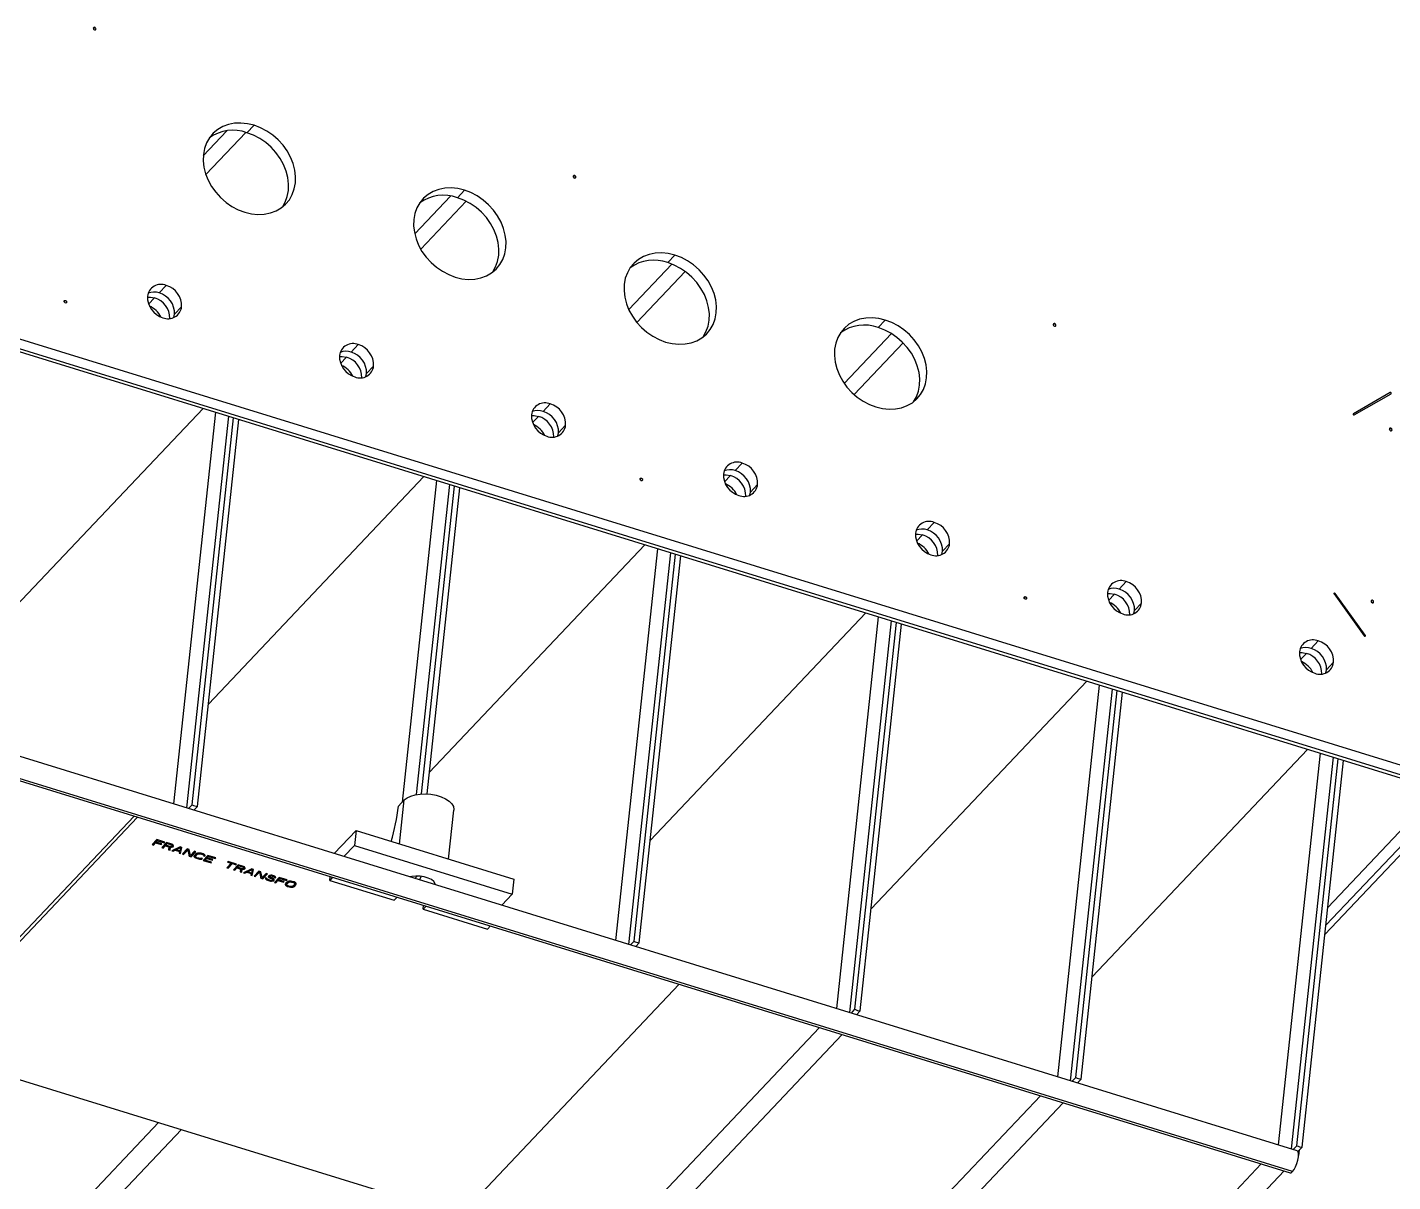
# Model space of a CAD drawing. Header units: millimetres. Extents: x -507 to 594, y -6 to 528.
# Drawn here: x -406.22 to -359.07, y 444.27 to 484.14 of the extents above; entities that cross this region are included whole.
import ezdxf

# ---------------------------------------------------------------- set-up
doc = ezdxf.new("R2010")
doc.units = ezdxf.units.MM

msp = doc.modelspace()

# ---------------------------------------------------------------- linework, layer by layer
at = {"color": 8, "linetype": 'Continuous', "lineweight": 25}
for p, q in [((-403.9389, 484.0924), (-403.8917, 484.1422)), ((-387.3629, 478.9758), (-387.3158, 479.0256)), ((-404.9007, 474.7081), (-404.9479, 474.6583)), ((-401.8286, 474.7974), (-402.0334, 474.5811)), ((-370.787, 473.8592), (-370.7398, 473.909)), ((-395.1983, 472.7508), (-395.4031, 472.5345)), ((-388.5679, 470.7042), (-388.7727, 470.4879)), ((-359.1778, 470.2446), (-359.1307, 470.2944)), ((-385.0096, 468.5682), (-385.0568, 468.5184)), ((-381.9375, 468.6575), (-382.1423, 468.4412)), ((-375.3071, 466.6109), (-375.5119, 466.3946)), ((-371.7489, 464.4749), (-371.796, 464.4251)), ((-368.6768, 464.5643), (-368.8816, 464.348)), ((-359.7544, 464.2637), (-359.7255, 464.2943)), ((-362.0464, 462.5176), (-362.2512, 462.3013)), ((-393.3641, 455.9312), (-393.2011, 457.4551)), ((-361.3768, 453.1241), (-357.0649, 457.6777)), ((-392.1532, 454.533), (-392.1471, 454.5892)), ((-378.8638, 449.5936), (-406.0406, 420.8934)), ((-371.2344, 447.2386), (-398.4111, 418.5384)), ((-401.687, 446.3154), (-421.2995, 425.6035)), ((-363.6049, 444.8836), (-390.7816, 416.1834))]:
    msp.add_line(p, q, dxfattribs=at)
at = {"color": 7, "linetype": 'Continuous', "lineweight": 25}
for p, q in [((-399.3275, 480.5677), (-400.1433, 479.7061)), ((-398.6744, 480.5137), (-400.0538, 479.0569)), ((-398.6342, 480.5018), (-398.3893, 480.7604)), ((-428.0226, 480.029), (-349.0031, 455.6376)), ((-428.2675, 479.7703), (-349.248, 455.3789)), ((-423.6344, 478.2261), (-354.6058, 456.9187)), ((-391.6016, 478.3144), (-392.8417, 477.0048)), ((-391.0657, 478.1367), (-392.6351, 476.4793)), ((-391.3681, 478.2589), (-391.1231, 478.5175)), ((-384.1019, 476.016), (-383.857, 476.2746)), ((-383.9643, 475.9677), (-385.4516, 474.3969)), ((-383.5025, 475.7116), (-385.1708, 473.9498)), ((-401.4204, 475.2285), (-401.6653, 474.9699)), ((-401.1346, 474.2302), (-400.8897, 474.4888)), ((-376.8357, 473.7731), (-376.5908, 474.0318)), ((-376.3798, 473.5652), (-378.0088, 471.8449)), ((-394.79, 473.1819), (-395.035, 472.9232)), ((-375.9779, 473.2458), (-377.668, 471.461)), ((-394.5042, 472.1835), (-394.2593, 472.4422)), ((-359.1528, 471.5304), (-360.4256, 470.7956)), ((-388.1597, 471.1352), (-388.4046, 470.8766)), ((-360.3957, 470.754), (-359.123, 471.4887)), ((-400.152, 470.9777), (-407.5962, 463.1161)), ((-399.7195, 470.8442), (-401.1665, 457.3152)), ((-399.2718, 470.706), (-400.7188, 457.177)), ((-400.5259, 457.2873), (-399.0965, 470.6519)), ((-400.3443, 457.2312), (-398.9149, 470.5958)), ((-387.8738, 470.1369), (-387.6289, 470.3955)), ((-381.5293, 469.0886), (-381.7742, 468.83)), ((-392.5225, 468.6226), (-399.9668, 460.761)), ((-392.0901, 468.4891), (-393.279, 457.3728)), ((-391.6423, 468.3509), (-392.7876, 457.6431)), ((-392.6043, 457.6636), (-391.4671, 468.2968)), ((-392.4168, 457.6624), (-391.2854, 468.2408)), ((-381.2435, 468.0903), (-380.9985, 468.3489)), ((-374.8989, 467.042), (-375.1438, 466.7833)), ((-384.893, 466.2676), (-392.3373, 458.406)), ((-384.4606, 466.1341), (-385.9076, 452.6051)), ((-384.0129, 465.9959), (-385.4598, 452.4669)), ((-385.267, 452.5772), (-383.8376, 465.9418)), ((-385.0853, 452.5212), (-383.6559, 465.8857)), ((-374.6131, 466.0436), (-374.3682, 466.3023)), ((-368.2686, 464.9953), (-368.5135, 464.7367)), ((-361.0915, 464.5702), (-360.0522, 463.1217)), ((-360.0156, 463.1428), (-361.0549, 464.5913)), ((-362.3709, 445.3399), (-423.4067, 464.1802)), ((-367.9827, 463.997), (-367.7378, 464.2556)), ((-377.2635, 463.9126), (-384.7078, 456.051)), ((-376.8311, 463.7791), (-378.2781, 450.2501)), ((-376.3834, 463.6409), (-377.8304, 450.1119)), ((-377.6375, 450.2222), (-376.2081, 463.5868)), ((-377.4559, 450.1661), (-376.0265, 463.5307)), ((-423.6426, 463.4158), (-362.6069, 444.5755)), ((-362.5256, 444.6147), (-423.5614, 463.4549)), ((-361.6382, 462.9487), (-361.8831, 462.6901)), ((-361.3523, 461.9504), (-361.1074, 462.209)), ((-369.6341, 461.5575), (-377.0783, 453.6959)), ((-369.2017, 461.424), (-370.6486, 447.8951)), ((-368.7539, 461.2858), (-370.2009, 447.7569)), ((-370.0081, 447.8672), (-368.5786, 461.2317)), ((-369.8264, 447.8111), (-368.397, 461.1757)), ((-362.0046, 459.2025), (-369.4489, 451.3409)), ((-361.5722, 459.069), (-363.0192, 445.54)), ((-361.1244, 458.9308), (-362.5714, 445.4018)), ((-362.3786, 445.5121), (-360.9492, 458.8767)), ((-362.1969, 445.4561), (-360.7675, 458.8206)), ((-393.4052, 457.2396), (-393.2011, 457.4551)), ((-361.4103, 452.8113), (-356.8616, 457.615)), ((-361.3112, 453.737), (-357.4633, 457.8007)), ((-400.6504, 457.1559), (-400.5259, 457.2873)), ((-400.4687, 457.0998), (-400.3443, 457.2312)), ((-400.4399, 457.0909), (-400.4352, 457.1353)), ((-391.6704, 455.4084), (-391.4888, 457.1071)), ((-402.4169, 456.8639), (-409.9811, 448.8756)), ((-402.5284, 456.8983), (-409.9628, 449.0472)), ((-401.7476, 456.0832), (-401.9109, 455.9108)), ((-401.8655, 455.8968), (-401.7891, 455.9775)), ((-401.8609, 455.9397), (-401.7845, 456.0204)), ((-401.7891, 455.9775), (-401.7845, 456.0204)), ((-401.7891, 455.9775), (-401.5923, 455.9167)), ((-401.7845, 456.0204), (-401.7666, 456.0149)), ((-401.7682, 455.9995), (-401.723, 456.0472)), ((-401.7682, 455.9995), (-401.7636, 456.0424)), ((-401.5714, 455.9388), (-401.7682, 455.9995)), ((-401.7636, 456.0424), (-401.7301, 456.0778)), ((-401.4751, 455.9991), (-401.7476, 456.0832)), ((-401.723, 456.0472), (-401.7201, 456.0747)), ((-401.723, 456.0472), (-401.496, 455.9771)), ((-401.4146, 455.9804), (-401.5779, 455.808)), ((-401.496, 455.9771), (-401.493, 456.0046)), ((-401.496, 455.9771), (-401.4751, 455.9991)), ((-401.4341, 455.9359), (-401.397, 455.975)), ((-401.2329, 455.9244), (-401.4146, 455.9804)), ((-401.3865, 455.9481), (-401.3841, 455.971)), ((-395.619, 455.6028), (-394.8683, 456.3955)), ((-394.8683, 456.3955), (-394.9234, 455.8809)), ((-394.8683, 456.3955), (-389.4187, 454.7134)), ((-401.9109, 455.9108), (-401.8655, 455.8968)), ((-401.8784, 455.9451), (-401.8609, 455.9397)), ((-401.8655, 455.8968), (-401.8609, 455.9397)), ((-401.5923, 455.9167), (-401.5893, 455.9443)), ((-401.5923, 455.9167), (-401.5714, 455.9388)), ((-401.5779, 455.808), (-401.5324, 455.794)), ((-401.5454, 455.8423), (-401.5279, 455.8369)), ((-401.5324, 455.794), (-401.4595, 455.871)), ((-401.5324, 455.794), (-401.5279, 455.8369)), ((-401.5279, 455.8369), (-401.4549, 455.9139)), ((-401.4595, 455.871), (-401.4549, 455.9139)), ((-401.4595, 455.871), (-401.3308, 455.8313)), ((-401.4549, 455.9139), (-401.437, 455.9084)), ((-401.4386, 455.893), (-401.3865, 455.9481)), ((-401.4386, 455.893), (-401.4341, 455.9359)), ((-401.2948, 455.8486), (-401.4386, 455.893)), ((-401.3865, 455.9481), (-401.2427, 455.9037)), ((-401.3308, 455.8313), (-401.3432, 455.7356)), ((-401.3432, 455.7356), (-401.2902, 455.7192)), ((-401.3377, 455.7782), (-401.2857, 455.7621)), ((-401.3308, 455.8313), (-401.3279, 455.8588)), ((-401.2687, 455.8453), (-401.2948, 455.8486)), ((-401.2902, 455.7192), (-401.2785, 455.8246)), ((-401.2902, 455.7192), (-401.2857, 455.7621)), ((-401.2857, 455.7621), (-401.2762, 455.8463)), ((-401.2785, 455.8246), (-401.2761, 455.8463)), ((-401.2785, 455.8246), (-401.2412, 455.8226)), ((-401.2466, 455.848), (-401.2687, 455.8453)), ((-401.2286, 455.8566), (-401.2466, 455.848)), ((-401.2427, 455.9037), (-401.2403, 455.9266)), ((-401.2427, 455.9037), (-401.2235, 455.893)), ((-401.2412, 455.8226), (-401.2381, 455.8521)), ((-401.2412, 455.8226), (-401.2046, 455.8303)), ((-401.1986, 455.909), (-401.2329, 455.9244)), ((-400.9453, 455.8356), (-401.2297, 455.7005)), ((-401.2297, 455.7005), (-401.1843, 455.6865)), ((-401.2182, 455.8677), (-401.2286, 455.8566)), ((-401.2235, 455.893), (-401.2207, 455.9189)), ((-401.2235, 455.893), (-401.2153, 455.881)), ((-401.2153, 455.881), (-401.2182, 455.8677)), ((-401.2178, 455.8695), (-401.2, 455.8732)), ((-401.2153, 455.881), (-401.2117, 455.9149)), ((-401.2046, 455.8303), (-401.2, 455.8732)), ((-401.2046, 455.8303), (-401.1866, 455.839)), ((-401.2, 455.8732), (-401.1821, 455.8818)), ((-401.1787, 455.8887), (-401.1986, 455.909)), ((-401.1866, 455.839), (-401.1821, 455.8818)), ((-401.1866, 455.839), (-401.1727, 455.8536)), ((-401.1843, 455.6865), (-401.1803, 455.724)), ((-401.1843, 455.6865), (-401.1123, 455.7212)), ((-401.1821, 455.8818), (-401.1778, 455.8864)), ((-401.1699, 455.867), (-401.1787, 455.8887)), ((-401.1727, 455.8536), (-401.171, 455.8698)), ((-401.1727, 455.8536), (-401.1699, 455.867)), ((-401.1123, 455.7212), (-401.1084, 455.7581)), ((-401.1123, 455.7212), (-400.9609, 455.6745)), ((-401.1005, 455.7619), (-401.0882, 455.7581)), ((-401.0908, 455.7335), (-400.9289, 455.8116)), ((-401.0908, 455.7335), (-401.0871, 455.7682)), ((-400.9546, 455.6915), (-401.0908, 455.7335)), ((-400.9609, 455.6745), (-400.9723, 455.6211)), ((-400.9723, 455.6211), (-400.9269, 455.6071)), ((-400.9635, 455.6626), (-400.9223, 455.65)), ((-400.9609, 455.6745), (-400.959, 455.6928)), ((-400.9289, 455.8116), (-400.9546, 455.6915)), ((-400.8848, 455.8169), (-400.9453, 455.8356)), ((-400.9289, 455.8116), (-400.927, 455.8299)), ((-400.9269, 455.6071), (-400.8848, 455.8169)), ((-400.9269, 455.6071), (-400.9223, 455.65)), ((-400.9223, 455.65), (-400.8886, 455.8181)), ((-400.7031, 455.7608), (-400.8664, 455.5884)), ((-400.8664, 455.5884), (-400.821, 455.5744)), ((-400.8339, 455.6227), (-400.8164, 455.6172)), ((-400.821, 455.5744), (-400.6785, 455.7248)), ((-400.821, 455.5744), (-400.8164, 455.6172)), ((-400.8164, 455.6172), (-400.6856, 455.7554)), ((-400.635, 455.7398), (-400.7031, 455.7608)), ((-400.6785, 455.7248), (-400.6756, 455.7523)), ((-400.6785, 455.7248), (-400.6317, 455.516)), ((-400.6701, 455.7506), (-400.6272, 455.5588)), ((-400.5847, 455.5346), (-400.635, 455.7398)), ((-400.6317, 455.516), (-400.6272, 455.5588)), ((-400.6317, 455.516), (-400.5636, 455.4949)), ((-400.6272, 455.5588), (-400.5877, 455.5466)), ((-400.4458, 455.6814), (-400.5847, 455.5346)), ((-400.5766, 455.5432), (-400.559, 455.5378)), ((-400.5636, 455.4949), (-400.4003, 455.6674)), ((-400.5636, 455.4949), (-400.559, 455.5378)), ((-400.559, 455.5378), (-400.4282, 455.676)), ((-400.4475, 455.5349), (-400.4573, 455.5143)), ((-400.4573, 455.5143), (-400.4561, 455.4949)), ((-400.4561, 455.4949), (-400.453, 455.5233)), ((-400.4483, 455.5332), (-400.4351, 455.5138)), ((-400.3954, 455.59), (-400.4475, 455.5349)), ((-400.4003, 455.6674), (-400.4458, 455.6814)), ((-400.4397, 455.4709), (-400.4351, 455.5138)), ((-400.4351, 455.5138), (-400.4118, 455.4971)), ((-400.4084, 455.5039), (-400.4038, 455.5468)), ((-400.4084, 455.5039), (-400.4021, 455.5209)), ((-400.4037, 455.4882), (-400.4084, 455.5039)), ((-400.4038, 455.5468), (-400.3975, 455.5638)), ((-400.4021, 455.5209), (-400.35, 455.576)), ((-400.4021, 455.5209), (-400.3975, 455.5638)), ((-400.3975, 455.5638), (-400.3513, 455.6126)), ((-400.3704, 455.606), (-400.3954, 455.59)), ((-400.3414, 455.616), (-400.3704, 455.606)), ((-400.35, 455.576), (-400.3458, 455.6145)), ((-400.35, 455.576), (-400.3285, 455.5883)), ((-400.2972, 455.6213), (-400.3414, 455.616)), ((-400.3285, 455.5883), (-400.3253, 455.6179)), ((-400.3285, 455.5883), (-400.3029, 455.5946)), ((-400.3029, 455.5946), (-400.3001, 455.621)), ((-400.3029, 455.5946), (-400.2733, 455.595)), ((-400.26, 455.6193), (-400.2972, 455.6213)), ((-400.2733, 455.595), (-400.2706, 455.6199)), ((-400.2733, 455.595), (-400.2395, 455.5893)), ((-400.2187, 455.6113), (-400.26, 455.6193)), ((-400.2395, 455.5893), (-400.2368, 455.6148)), ((-400.2395, 455.5893), (-400.1714, 455.5683)), ((-400.1506, 455.5903), (-400.2187, 455.6113)), ((-400.1714, 455.5683), (-400.1685, 455.5958)), ((-400.1714, 455.5683), (-400.1446, 455.5552)), ((-400.1162, 455.5749), (-400.1506, 455.5903)), ((-399.9841, 455.5389), (-400.1473, 455.3664)), ((-400.1446, 455.5552), (-400.1413, 455.5861)), ((-400.1446, 455.5552), (-400.1289, 455.5409)), ((-400.1289, 455.5409), (-400.1317, 455.5275)), ((-400.1317, 455.5275), (-400.0863, 455.5135)), ((-400.1289, 455.5409), (-400.1248, 455.5788)), ((-400.1257, 455.57), (-400.0969, 455.5611)), ((-400.0929, 455.5582), (-400.1162, 455.5749)), ((-400.0765, 455.5342), (-400.0929, 455.5582)), ((-400.0863, 455.5135), (-400.0831, 455.5438)), ((-400.0863, 455.5135), (-400.0765, 455.5342)), ((-400.0046, 455.4551), (-399.9595, 455.5028)), ((-400.0001, 455.498), (-399.9665, 455.5335)), ((-399.7116, 455.4548), (-399.9841, 455.5389)), ((-399.9595, 455.5028), (-399.9565, 455.5304)), ((-399.9595, 455.5028), (-399.7324, 455.4327)), ((-394.9234, 455.8809), (-395.2845, 455.4996)), ((-394.9234, 455.8809), (-389.4738, 454.1988)), ((-400.4561, 455.4949), (-400.4397, 455.4709)), ((-400.4397, 455.4709), (-400.4163, 455.4542)), ((-400.4163, 455.4542), (-400.4118, 455.4971)), ((-400.4163, 455.4542), (-400.382, 455.4389)), ((-400.4118, 455.4971), (-400.4055, 455.4943)), ((-400.3879, 455.4739), (-400.4037, 455.4882)), ((-400.3611, 455.4609), (-400.3879, 455.4739)), ((-400.382, 455.4389), (-400.3787, 455.4694)), ((-400.382, 455.4389), (-400.3139, 455.4178)), ((-400.293, 455.4398), (-400.3611, 455.4609)), ((-400.3139, 455.4178), (-400.3109, 455.4454)), ((-400.3139, 455.4178), (-400.2725, 455.4098)), ((-400.2593, 455.4342), (-400.293, 455.4398)), ((-400.2725, 455.4098), (-400.2697, 455.4359)), ((-400.2725, 455.4098), (-400.2353, 455.4078)), ((-400.2296, 455.4345), (-400.2593, 455.4342)), ((-400.2353, 455.4078), (-400.2325, 455.4345)), ((-400.2353, 455.4078), (-400.1911, 455.4131)), ((-400.2116, 455.4432), (-400.2296, 455.4345)), ((-400.1662, 455.4291), (-400.2116, 455.4432)), ((-400.1911, 455.4131), (-400.1887, 455.4361)), ((-400.1911, 455.4131), (-400.1662, 455.4291)), ((-400.1473, 455.3664), (-399.8749, 455.2823)), ((-400.1149, 455.4007), (-400.0794, 455.3898)), ((-400.0811, 455.3744), (-400.0255, 455.4331)), ((-400.0811, 455.3744), (-400.0765, 455.4173)), ((-399.854, 455.3043), (-400.0811, 455.3744)), ((-400.0765, 455.4173), (-400.0209, 455.476)), ((-400.0255, 455.4331), (-400.0209, 455.476)), ((-400.0255, 455.4331), (-399.8287, 455.3724)), ((-400.0209, 455.476), (-400.003, 455.4705)), ((-400.0046, 455.4551), (-400.0001, 455.498)), ((-399.8079, 455.3944), (-400.0046, 455.4551)), ((-399.8749, 455.2823), (-399.8719, 455.3099)), ((-399.8749, 455.2823), (-399.854, 455.3043)), ((-399.8287, 455.3724), (-399.8258, 455.3999)), ((-399.8287, 455.3724), (-399.8079, 455.3944)), ((-399.7324, 455.4327), (-399.7295, 455.4603)), ((-399.7324, 455.4327), (-399.7116, 455.4548)), ((-399.184, 455.2682), (-399.3299, 455.1141)), ((-399.3299, 455.1141), (-399.2845, 455.1001)), ((-399.2877, 455.3239), (-399.3051, 455.3056)), ((-399.3051, 455.3056), (-399.184, 455.2682)), ((-399.2974, 455.1484), (-399.2799, 455.143)), ((-399.0001, 455.2351), (-399.2877, 455.3239)), ((-399.2845, 455.1001), (-399.1386, 455.2542)), ((-399.2845, 455.1001), (-399.2799, 455.143)), ((-399.2799, 455.143), (-399.1491, 455.2811)), ((-399.184, 455.2682), (-399.1815, 455.2911)), ((-399.1386, 455.2542), (-399.1361, 455.2771)), ((-399.1386, 455.2542), (-399.0175, 455.2168)), ((-398.9395, 455.2165), (-399.1028, 455.044)), ((-399.1028, 455.044), (-399.0574, 455.03)), ((-399.0704, 455.0783), (-399.0528, 455.0729)), ((-399.0574, 455.03), (-398.9845, 455.107)), ((-399.0574, 455.03), (-399.0528, 455.0729)), ((-399.0528, 455.0729), (-398.9799, 455.1499)), ((-399.0175, 455.2168), (-399.015, 455.2397)), ((-399.0175, 455.2168), (-399.0001, 455.2351)), ((-398.9845, 455.107), (-398.9799, 455.1499)), ((-398.9845, 455.107), (-398.8558, 455.0673)), ((-398.9799, 455.1499), (-398.962, 455.1444)), ((-398.9636, 455.1291), (-398.9115, 455.1841)), ((-398.9636, 455.1291), (-398.959, 455.1719)), ((-398.8198, 455.0847), (-398.9636, 455.1291)), ((-398.959, 455.1719), (-398.922, 455.211)), ((-398.7579, 455.1604), (-398.9395, 455.2165)), ((-398.9115, 455.1841), (-398.909, 455.207)), ((-398.9115, 455.1841), (-398.7677, 455.1397)), ((-398.8558, 455.0673), (-398.8682, 454.9716)), ((-398.8558, 455.0673), (-398.8528, 455.0949)), ((-398.7936, 455.0813), (-398.8198, 455.0847)), ((-398.8152, 454.9552), (-398.8034, 455.0606)), ((-398.8106, 454.9981), (-398.8012, 455.0823)), ((-398.8034, 455.0606), (-398.8011, 455.0823)), ((-398.8034, 455.0606), (-398.7662, 455.0586)), ((-398.7715, 455.084), (-398.7936, 455.0813)), ((-398.7535, 455.0927), (-398.7715, 455.084)), ((-398.7677, 455.1397), (-398.7652, 455.1626)), ((-398.7677, 455.1397), (-398.7485, 455.129)), ((-398.7662, 455.0586), (-398.763, 455.0881)), ((-398.7662, 455.0586), (-398.7296, 455.0663)), ((-398.7235, 455.145), (-398.7579, 455.1604)), ((-398.4703, 455.0716), (-398.7547, 454.9365)), ((-398.7431, 455.1037), (-398.7535, 455.0927)), ((-398.7485, 455.129), (-398.7457, 455.1549)), ((-398.7485, 455.129), (-398.7403, 455.117)), ((-398.7403, 455.117), (-398.7431, 455.1037)), ((-398.7427, 455.1055), (-398.725, 455.1092)), ((-398.7403, 455.117), (-398.7366, 455.1509)), ((-398.7296, 455.0663), (-398.725, 455.1092)), ((-398.7296, 455.0663), (-398.7116, 455.075)), ((-398.725, 455.1092), (-398.707, 455.1179)), ((-398.7037, 455.1247), (-398.7235, 455.145)), ((-398.7116, 455.075), (-398.707, 455.1179)), ((-398.7116, 455.075), (-398.6977, 455.0896)), ((-398.707, 455.1179), (-398.7027, 455.1224)), ((-398.6949, 455.103), (-398.7037, 455.1247)), ((-398.6977, 455.0896), (-398.696, 455.1058)), ((-398.6977, 455.0896), (-398.6949, 455.103)), ((-398.6158, 454.9695), (-398.4539, 455.0476)), ((-398.4539, 455.0476), (-398.4796, 454.9275)), ((-398.4097, 455.0529), (-398.4703, 455.0716)), ((-398.4539, 455.0476), (-398.4519, 455.0659)), ((-398.4519, 454.8431), (-398.4097, 455.0529)), ((-398.4473, 454.886), (-398.4135, 455.0541)), ((-398.8682, 454.9716), (-398.8152, 454.9552)), ((-398.8627, 455.0142), (-398.8106, 454.9981)), ((-398.8152, 454.9552), (-398.8106, 454.9981)), ((-398.7547, 454.9365), (-398.7092, 454.9225)), ((-398.7092, 454.9225), (-398.7052, 454.96)), ((-398.7092, 454.9225), (-398.6373, 454.9572)), ((-398.6373, 454.9572), (-398.6333, 454.9942)), ((-398.6373, 454.9572), (-398.4859, 454.9105)), ((-398.6255, 454.9979), (-398.6132, 454.9941)), ((-398.6158, 454.9695), (-398.6121, 455.0042)), ((-398.4796, 454.9275), (-398.6158, 454.9695)), ((-398.4859, 454.9105), (-398.4973, 454.8571)), ((-398.4973, 454.8571), (-398.4519, 454.8431)), ((-398.4884, 454.8987), (-398.4473, 454.886)), ((-398.4859, 454.9105), (-398.4839, 454.9288)), ((-398.4519, 454.8431), (-398.4473, 454.886)), ((-398.2281, 454.9968), (-398.3913, 454.8244)), ((-398.3913, 454.8244), (-398.3459, 454.8104)), ((-398.3589, 454.8587), (-398.3413, 454.8533)), ((-398.3459, 454.8104), (-398.2035, 454.9608)), ((-398.3459, 454.8104), (-398.3413, 454.8533)), ((-398.3413, 454.8533), (-398.2105, 454.9914)), ((-398.1599, 454.9758), (-398.2281, 454.9968)), ((-398.2035, 454.9608), (-398.2006, 454.9883)), ((-398.2035, 454.9608), (-398.1567, 454.752)), ((-398.1951, 454.9867), (-398.1521, 454.7949)), ((-398.1097, 454.7706), (-398.1599, 454.9758)), ((-398.1567, 454.752), (-398.1521, 454.7949)), ((-398.1567, 454.752), (-398.0886, 454.7309)), ((-398.1521, 454.7949), (-398.1126, 454.7827)), ((-397.9707, 454.9174), (-398.1097, 454.7706)), ((-398.1015, 454.7792), (-398.084, 454.7738)), ((-398.0886, 454.7309), (-397.9253, 454.9034)), ((-398.0886, 454.7309), (-398.084, 454.7738)), ((-398.084, 454.7738), (-397.9532, 454.912)), ((-397.9829, 454.76), (-397.9892, 454.7429)), ((-397.9892, 454.7429), (-397.9839, 454.7176)), ((-397.9839, 454.7176), (-397.9794, 454.7589)), ((-397.9839, 454.7176), (-397.9564, 454.6949)), ((-397.9375, 454.7459), (-397.9829, 454.76)), ((-397.9761, 454.7579), (-397.9519, 454.7378)), ((-397.9253, 454.9034), (-397.9707, 454.9174)), ((-397.9564, 454.6949), (-397.9519, 454.7378)), ((-397.9564, 454.6949), (-397.9221, 454.6795)), ((-397.9519, 454.7378), (-397.9403, 454.7326)), ((-397.9403, 454.7326), (-397.9388, 454.7464)), ((-397.9403, 454.7326), (-397.9375, 454.7459)), ((-397.928, 454.7146), (-397.9403, 454.7326)), ((-397.9012, 454.7016), (-397.928, 454.7146)), ((-397.9221, 454.6795), (-397.9188, 454.7101)), ((-397.9221, 454.6795), (-397.8615, 454.6609)), ((-397.8407, 454.6829), (-397.9012, 454.7016)), ((-397.8942, 454.8226), (-397.9005, 454.8056)), ((-397.9005, 454.8056), (-397.8841, 454.7816)), ((-397.8803, 454.8373), (-397.8942, 454.8226)), ((-397.8849, 454.8324), (-397.8795, 454.8245)), ((-397.8841, 454.7816), (-397.8795, 454.8245)), ((-397.8841, 454.7816), (-397.8608, 454.7649)), ((-397.8588, 454.8497), (-397.8803, 454.8373)), ((-397.8795, 454.8245), (-397.8562, 454.8078)), ((-397.8615, 454.6609), (-397.8586, 454.6884)), ((-397.8615, 454.6609), (-397.8202, 454.6528)), ((-397.8608, 454.7649), (-397.8562, 454.8078)), ((-397.8608, 454.7649), (-397.834, 454.7519)), ((-397.8146, 454.855), (-397.8588, 454.8497)), ((-397.8562, 454.8078), (-397.8476, 454.8037)), ((-397.8481, 454.799), (-397.8435, 454.8418)), ((-397.8481, 454.799), (-397.8453, 454.8123)), ((-397.8324, 454.7846), (-397.8481, 454.799)), ((-397.8453, 454.8123), (-397.841, 454.8518)), ((-397.8453, 454.8123), (-397.8383, 454.8196)), ((-397.8435, 454.8418), (-397.8414, 454.8518)), ((-397.8069, 454.6772), (-397.8407, 454.6829)), ((-397.8383, 454.8196), (-397.8348, 454.8526)), ((-397.8383, 454.8196), (-397.8203, 454.8283)), ((-397.834, 454.7519), (-397.8306, 454.7836)), ((-397.834, 454.7519), (-397.7886, 454.7379)), ((-397.8131, 454.7739), (-397.8324, 454.7846)), ((-397.8203, 454.8283), (-397.8175, 454.8546)), ((-397.8203, 454.8283), (-397.7907, 454.8286)), ((-397.8202, 454.6528), (-397.8174, 454.679)), ((-397.8202, 454.6528), (-397.783, 454.6508)), ((-397.7774, 454.853), (-397.8146, 454.855)), ((-397.7677, 454.7599), (-397.8131, 454.7739)), ((-397.7773, 454.6775), (-397.8069, 454.6772)), ((-397.7907, 454.8286), (-397.788, 454.8536)), ((-397.7907, 454.8286), (-397.7645, 454.8253)), ((-397.7886, 454.7379), (-397.7856, 454.7654)), ((-397.7886, 454.7379), (-397.7618, 454.7249)), ((-397.783, 454.6508), (-397.7801, 454.6775)), ((-397.783, 454.6508), (-397.7388, 454.6562)), ((-397.7437, 454.8473), (-397.7774, 454.853)), ((-397.7517, 454.6839), (-397.7773, 454.6775)), ((-397.7334, 454.7446), (-397.7677, 454.7599)), ((-397.7645, 454.8253), (-397.7618, 454.8504)), ((-397.7645, 454.8253), (-397.7191, 454.8113)), ((-397.7618, 454.7249), (-397.7585, 454.7558)), ((-397.7618, 454.7249), (-397.746, 454.7105)), ((-397.7413, 454.6949), (-397.7517, 454.6839)), ((-397.746, 454.7105), (-397.742, 454.7484)), ((-397.746, 454.7105), (-397.7413, 454.6949)), ((-397.7058, 454.8356), (-397.7437, 454.8473)), ((-397.7413, 454.6949), (-397.7367, 454.7377)), ((-397.7409, 454.6982), (-397.7342, 454.699)), ((-397.7396, 454.7474), (-397.7367, 454.7377)), ((-397.7388, 454.6562), (-397.7342, 454.699)), ((-397.7388, 454.6562), (-397.7098, 454.6662)), ((-397.7342, 454.699), (-397.7052, 454.7091)), ((-397.71, 454.7279), (-397.7334, 454.7446)), ((-397.7191, 454.8113), (-397.7161, 454.8388)), ((-397.7191, 454.8113), (-397.6999, 454.8006)), ((-397.6936, 454.7039), (-397.71, 454.7279)), ((-397.7098, 454.6662), (-397.7052, 454.7091)), ((-397.7098, 454.6662), (-397.6924, 454.6845)), ((-397.6714, 454.8203), (-397.7058, 454.8356)), ((-397.7052, 454.7091), (-397.7005, 454.714)), ((-397.6999, 454.8006), (-397.6965, 454.8315)), ((-397.6999, 454.8006), (-397.6917, 454.7886)), ((-397.6924, 454.6845), (-397.6936, 454.7039)), ((-397.6917, 454.7886), (-397.6875, 454.8275)), ((-397.6917, 454.7886), (-397.691, 454.7789)), ((-397.691, 454.7789), (-397.6865, 454.8218)), ((-397.691, 454.7789), (-397.6456, 454.7649)), ((-397.5242, 454.7796), (-397.6874, 454.6071)), ((-397.6874, 454.6071), (-397.642, 454.5931)), ((-397.6868, 454.8271), (-397.6865, 454.8218)), ((-397.6865, 454.8218), (-397.6671, 454.8158)), ((-397.6516, 454.7999), (-397.6714, 454.8203)), ((-397.655, 454.6414), (-397.6374, 454.636)), ((-397.6428, 454.7782), (-397.6516, 454.7999)), ((-397.6456, 454.7649), (-397.6439, 454.781)), ((-397.6456, 454.7649), (-397.6428, 454.7782)), ((-397.642, 454.5931), (-397.5656, 454.6738)), ((-397.642, 454.5931), (-397.6374, 454.636)), ((-397.6374, 454.636), (-397.561, 454.7167)), ((-397.5656, 454.6738), (-397.561, 454.7167)), ((-397.5656, 454.6738), (-397.3688, 454.6131)), ((-397.561, 454.7167), (-397.5431, 454.7112)), ((-397.5447, 454.6958), (-397.4996, 454.7435)), ((-397.5447, 454.6958), (-397.5402, 454.7387)), ((-397.348, 454.6351), (-397.5447, 454.6958)), ((-397.5402, 454.7387), (-397.5066, 454.7741)), ((-397.2517, 454.6954), (-397.5242, 454.7796)), ((-397.4996, 454.7435), (-397.4966, 454.7711)), ((-397.4996, 454.7435), (-397.2725, 454.6734)), ((-397.3688, 454.6131), (-397.3659, 454.6406)), ((-397.3688, 454.6131), (-397.348, 454.6351)), ((-397.2988, 454.563), (-397.3086, 454.5423)), ((-397.2997, 454.5613), (-397.2864, 454.5419)), ((-397.2467, 454.6181), (-397.2988, 454.563)), ((-397.2725, 454.6734), (-397.2696, 454.701)), ((-397.2725, 454.6734), (-397.2517, 454.6954)), ((-397.2597, 454.532), (-397.2551, 454.5749)), ((-397.2551, 454.5749), (-397.2488, 454.5919)), ((-397.2534, 454.549), (-397.2013, 454.604)), ((-397.2534, 454.549), (-397.2488, 454.5919)), ((-397.2488, 454.5919), (-397.2026, 454.6407)), ((-397.2218, 454.6341), (-397.2467, 454.6181)), ((-397.1927, 454.6441), (-397.2218, 454.6341)), ((-397.2013, 454.604), (-397.1972, 454.6425)), ((-397.2013, 454.604), (-397.1798, 454.6164)), ((-397.1486, 454.6494), (-397.1927, 454.6441)), ((-397.1798, 454.6164), (-397.1767, 454.646)), ((-397.1798, 454.6164), (-397.1543, 454.6227)), ((-397.1543, 454.6227), (-397.1515, 454.649)), ((-397.1543, 454.6227), (-397.1246, 454.623)), ((-397.1113, 454.6474), (-397.1486, 454.6494)), ((-397.1246, 454.623), (-397.1219, 454.648)), ((-397.1246, 454.623), (-397.0909, 454.6174)), ((-397.07, 454.6394), (-397.1113, 454.6474)), ((-397.0909, 454.6174), (-397.0881, 454.6429)), ((-397.0909, 454.6174), (-397.0303, 454.5987)), ((-397.0095, 454.6207), (-397.07, 454.6394)), ((-397.0303, 454.5987), (-397.0274, 454.6262)), ((-397.0303, 454.5987), (-397.0035, 454.5857)), ((-396.9751, 454.6053), (-397.0095, 454.6207)), ((-397.0035, 454.5857), (-397.0002, 454.6165)), ((-397.0035, 454.5857), (-396.9878, 454.5713)), ((-396.9915, 454.5125), (-396.9394, 454.5675)), ((-396.983, 454.5556), (-396.9894, 454.5386)), ((-396.9878, 454.5713), (-396.9837, 454.6092)), ((-396.9878, 454.5713), (-396.983, 454.5556)), ((-396.983, 454.5556), (-396.9785, 454.5985)), ((-396.9813, 454.6081), (-396.9785, 454.5985)), ((-396.9518, 454.5887), (-396.9751, 454.6053)), ((-396.9354, 454.5646), (-396.9518, 454.5887)), ((-396.944, 454.5246), (-396.9394, 454.5675)), ((-396.9394, 454.5675), (-396.9385, 454.5692)), ((-396.9342, 454.5453), (-396.9354, 454.5646)), ((-395.7765, 454.6757), (-395.7621, 454.8097)), ((-395.675, 454.7828), (-395.7765, 454.6757)), ((-395.7765, 454.6757), (-393.5512, 453.9888)), ((-392.8393, 454.7448), (-392.7615, 454.8269)), ((-392.8104, 454.7359), (-392.8057, 454.7802)), ((-392.6228, 454.819), (-392.6764, 454.6945)), ((-389.4187, 454.7134), (-389.4738, 454.1988)), ((-397.3086, 454.5423), (-397.3074, 454.523)), ((-397.3074, 454.523), (-397.3043, 454.5514)), ((-397.3074, 454.523), (-397.291, 454.499)), ((-397.291, 454.499), (-397.2864, 454.5419)), ((-397.291, 454.499), (-397.2677, 454.4823)), ((-397.2864, 454.5419), (-397.2631, 454.5252)), ((-397.2677, 454.4823), (-397.2631, 454.5252)), ((-397.2677, 454.4823), (-397.2333, 454.4669)), ((-397.2631, 454.5252), (-397.2568, 454.5224)), ((-397.2597, 454.532), (-397.2534, 454.549)), ((-397.255, 454.5163), (-397.2597, 454.532)), ((-397.2393, 454.502), (-397.255, 454.5163)), ((-397.2125, 454.489), (-397.2393, 454.502)), ((-397.2333, 454.4669), (-397.23, 454.4975)), ((-397.2333, 454.4669), (-397.1728, 454.4482)), ((-397.1519, 454.4703), (-397.2125, 454.489)), ((-397.1728, 454.4482), (-397.1698, 454.4758)), ((-397.1728, 454.4482), (-397.1314, 454.4402)), ((-397.1182, 454.4646), (-397.1519, 454.4703)), ((-397.1314, 454.4402), (-397.1286, 454.4663)), ((-397.1314, 454.4402), (-397.0942, 454.4382)), ((-397.0885, 454.4649), (-397.1182, 454.4646)), ((-397.0942, 454.4382), (-397.0914, 454.4649)), ((-397.0942, 454.4382), (-397.05, 454.4436)), ((-397.0629, 454.4712), (-397.0885, 454.4649)), ((-397.0415, 454.4836), (-397.0629, 454.4712)), ((-397.05, 454.4436), (-397.046, 454.481)), ((-397.05, 454.4436), (-397.021, 454.4536)), ((-396.9894, 454.5386), (-397.0415, 454.4836)), ((-397.0355, 454.4899), (-397.0164, 454.4964)), ((-397.021, 454.4536), (-397.0164, 454.4964)), ((-397.021, 454.4536), (-396.9961, 454.4696)), ((-397.0164, 454.4964), (-396.9915, 454.5125)), ((-396.9961, 454.4696), (-396.944, 454.5246)), ((-396.9961, 454.4696), (-396.9915, 454.5125)), ((-396.944, 454.5246), (-396.9342, 454.5453)), ((-393.4498, 454.096), (-393.5512, 453.9888)), ((-389.4738, 454.1988), (-389.8349, 453.8174)), ((-392.5521, 453.6804), (-392.5378, 453.8145)), ((-392.4507, 453.7876), (-392.5521, 453.6804)), ((-392.5521, 453.6804), (-390.3269, 452.9935)), ((-390.2254, 453.1007), (-390.3269, 452.9935)), ((-385.3915, 452.4458), (-385.267, 452.5772)), ((-385.2098, 452.3897), (-385.0853, 452.5212)), ((-385.181, 452.3808), (-385.1762, 452.4252)), ((-391.2707, 443.1002), (-383.7065, 451.0885)), ((-377.762, 450.0908), (-377.6375, 450.2222)), ((-377.5803, 450.0347), (-377.4559, 450.1661)), ((-377.5515, 450.0258), (-377.5468, 450.0702)), ((-405.4274, 420.4633), (-378.0743, 449.3499)), ((-409.9811, 448.8756), (-391.2707, 443.1002)), ((-370.1325, 447.7357), (-370.0081, 447.8672)), ((-369.9509, 447.6797), (-369.8264, 447.8111)), ((-369.922, 447.6708), (-369.9173, 447.7151)), ((-397.798, 418.1083), (-370.4448, 446.9949)), ((-420.6864, 425.1734), (-400.8974, 446.0717)), ((-362.503, 445.3807), (-362.3786, 445.5121)), ((-362.3384, 445.3066), (-362.1969, 445.4561)), ((-362.2971, 445.273), (-362.2878, 445.3601)), ((-390.1685, 415.7533), (-362.8153, 444.6399))]:
    msp.add_line(p, q, dxfattribs=at)
at = {"color": 7, "linetype": 'Continuous', "lineweight": 25, "flags": 128}
for points in [[(-403.8917, 484.1422), (-403.9094, 484.1443), (-403.9252, 484.1396), (-403.9365, 484.1287), (-403.9417, 484.1133), (-403.94, 484.0959), (-403.9316, 484.0789), (-403.9179, 484.0651), (-403.9009, 484.0564)], [(-403.9009, 484.0564), (-403.8831, 484.0543), (-403.8674, 484.0591), (-403.8561, 484.07), (-403.8509, 484.0853), (-403.8526, 484.1028), (-403.8609, 484.1197), (-403.8747, 484.1336), (-403.8917, 484.1422)], [(-398.3893, 480.7604), (-398.6171, 480.815), (-398.8436, 480.8378), (-399.0641, 480.8286), (-399.2741, 480.7874), (-399.4694, 480.7151), (-399.6459, 480.6132), (-399.8002, 480.4837), (-399.929, 480.3293), (-400.0297, 480.1531), (-400.1003, 479.9588), (-400.1393, 479.7502), (-400.146, 479.5316), (-400.1201, 479.3074), (-400.0623, 479.0823), (-399.9738, 478.8608), (-399.8562, 478.6475), (-399.712, 478.4465), (-399.5442, 478.2622), (-399.3561, 478.0981), (-399.1516, 477.9577), (-398.9349, 477.8437), (-398.7103, 477.7586)], [(-398.7103, 477.7586), (-398.4825, 477.7041), (-398.256, 477.6812), (-398.0355, 477.6905), (-397.8255, 477.7316), (-397.6303, 477.8039), (-397.4537, 477.9059), (-397.2995, 478.0353), (-397.1707, 478.1897), (-397.07, 478.3659), (-396.9994, 478.5603), (-396.9603, 478.7689), (-396.9537, 478.9875), (-396.9795, 479.2116), (-397.0373, 479.4367), (-397.1259, 479.6582), (-397.2435, 479.8716), (-397.3876, 480.0725), (-397.5554, 480.2569), (-397.7435, 480.421), (-397.948, 480.5614), (-398.1647, 480.6753), (-398.3893, 480.7604)], [(-397.4118, 477.9366), (-397.3149, 478.1073), (-397.2443, 478.3016), (-397.2053, 478.5102), (-397.1986, 478.7288), (-397.2244, 478.953), (-397.2822, 479.1781), (-397.3708, 479.3996), (-397.4884, 479.613), (-397.6325, 479.8139), (-397.8004, 479.9982), (-397.9884, 480.1623), (-398.1929, 480.3027), (-398.4096, 480.4167), (-398.6342, 480.5018)], [(-387.3158, 479.0256), (-387.3335, 479.0277), (-387.3492, 479.023), (-387.3605, 479.0121), (-387.3658, 478.9968), (-387.3641, 478.9793), (-387.3557, 478.9623), (-387.342, 478.9485), (-387.3249, 478.9399)], [(-387.3249, 478.9399), (-387.3072, 478.9378), (-387.2915, 478.9425), (-387.2801, 478.9534), (-387.2749, 478.9687), (-387.2766, 478.9862), (-387.285, 479.0031), (-387.2987, 479.017), (-387.3158, 479.0256)], [(-391.1231, 478.5175), (-391.351, 478.5721), (-391.5774, 478.595), (-391.7979, 478.5857), (-392.0079, 478.5445), (-392.2032, 478.4722), (-392.3798, 478.3703), (-392.534, 478.2408), (-392.6628, 478.0864), (-392.7635, 477.9102), (-392.8341, 477.7159), (-392.8731, 477.5073), (-392.8798, 477.2887), (-392.854, 477.0646), (-392.7962, 476.8394), (-392.7076, 476.6179), (-392.59, 476.4046), (-392.4459, 476.2036), (-392.278, 476.0193), (-392.09, 475.8552), (-391.8855, 475.7148), (-391.6688, 475.6009), (-391.4442, 475.5158)], [(-391.4442, 475.5158), (-391.2163, 475.4612), (-390.9899, 475.4383), (-390.7694, 475.4476), (-390.5594, 475.4888), (-390.3641, 475.5611), (-390.1875, 475.663), (-390.0333, 475.7925), (-389.9045, 475.9469), (-389.8038, 476.123), (-389.7332, 476.3174), (-389.6942, 476.526), (-389.6875, 476.7446), (-389.7133, 476.9687), (-389.7711, 477.1938), (-389.8597, 477.4153), (-389.9773, 477.6287), (-390.1215, 477.8296), (-390.2893, 478.014), (-390.4773, 478.1781), (-390.6818, 478.3185), (-390.8986, 478.4324), (-391.1231, 478.5175)], [(-390.1456, 475.6937), (-390.0487, 475.8644), (-389.9781, 476.0588), (-389.9391, 476.2674), (-389.9324, 476.4859), (-389.9583, 476.7101), (-390.0161, 476.9352), (-390.1046, 477.1567), (-390.2222, 477.3701), (-390.3664, 477.571), (-390.5342, 477.7554), (-390.7223, 477.9194), (-390.9267, 478.0599), (-391.1435, 478.1738), (-391.3681, 478.2589)], [(-383.857, 476.2746), (-384.0848, 476.3292), (-384.3113, 476.3521), (-384.5318, 476.3428), (-384.7418, 476.3016), (-384.9371, 476.2293), (-385.1136, 476.1274), (-385.2679, 475.9979), (-385.3966, 475.8435), (-385.4974, 475.6674), (-385.5679, 475.473), (-385.607, 475.2644), (-385.6136, 475.0458), (-385.5878, 474.8217), (-385.53, 474.5966), (-385.4414, 474.3751), (-385.3239, 474.1617), (-385.1797, 473.9608), (-385.0119, 473.7764), (-384.8238, 473.6123), (-384.6193, 473.4719), (-384.4026, 473.358), (-384.178, 473.2729)], [(-384.178, 473.2729), (-383.9502, 473.2183), (-383.7237, 473.1954), (-383.5032, 473.2047), (-383.2932, 473.2459), (-383.0979, 473.3182), (-382.9214, 473.4201), (-382.7671, 473.5496), (-382.6383, 473.704), (-382.5376, 473.8801), (-382.467, 474.0745), (-382.428, 474.2831), (-382.4214, 474.5017), (-382.4472, 474.7258), (-382.505, 474.951), (-382.5936, 475.1724), (-382.7111, 475.3858), (-382.8553, 475.5868), (-383.0231, 475.7711), (-383.2112, 475.9352), (-383.4157, 476.0756), (-383.6324, 476.1895), (-383.857, 476.2746)], [(-382.8795, 473.4508), (-382.7826, 473.6215), (-382.712, 473.8159), (-382.6729, 474.0245), (-382.6663, 474.2431), (-382.6921, 474.4672), (-382.7499, 474.6923), (-382.8385, 474.9138), (-382.956, 475.1272), (-383.1002, 475.3281), (-383.268, 475.5125), (-383.4561, 475.6765), (-383.6606, 475.817), (-383.8773, 475.9309), (-384.1019, 476.016)], [(-404.9099, 474.6223), (-404.9269, 474.6309), (-404.9407, 474.6448), (-404.949, 474.6617), (-404.9507, 474.6792), (-404.9455, 474.6945), (-404.9342, 474.7054), (-404.9184, 474.7102), (-404.9007, 474.7081)], [(-404.9007, 474.7081), (-404.8837, 474.6994), (-404.87, 474.6856), (-404.8616, 474.6686), (-404.8599, 474.6512), (-404.8651, 474.6358), (-404.8764, 474.6249), (-404.8922, 474.6202), (-404.9099, 474.6223)], [(-402.0728, 474.8235), (-401.9716, 474.8248), (-401.8286, 474.7974)], [(-402.0728, 474.8235), (-401.9716, 474.8248), (-401.8286, 474.7974)], [(-401.1587, 474.1215), (-401.1576, 474.1249), (-401.1346, 474.2302)], [(-376.5908, 474.0318), (-376.8186, 474.0863), (-377.0451, 474.1092), (-377.2656, 474.0999), (-377.4756, 474.0587), (-377.6709, 473.9865), (-377.8474, 473.8845), (-378.0017, 473.7551), (-378.1305, 473.6007), (-378.2312, 473.4245), (-378.3018, 473.2301), (-378.3408, 473.0215), (-378.3475, 472.8029), (-378.3216, 472.5788), (-378.2638, 472.3537), (-378.1753, 472.1322), (-378.0577, 471.9188), (-377.9135, 471.7179), (-377.7457, 471.5335), (-377.5576, 471.3694), (-377.3532, 471.229), (-377.1364, 471.1151), (-376.9119, 471.03)], [(-376.9119, 471.03), (-376.684, 470.9754), (-376.4575, 470.9526), (-376.2371, 470.9618), (-376.027, 471.003), (-375.8318, 471.0753), (-375.6552, 471.1772), (-375.501, 471.3067), (-375.3722, 471.4611), (-375.2715, 471.6373), (-375.2009, 471.8316), (-375.1619, 472.0402), (-375.1552, 472.2588), (-375.181, 472.483), (-375.2388, 472.7081), (-375.3274, 472.9296), (-375.445, 473.1429), (-375.5891, 473.3439), (-375.757, 473.5282), (-375.945, 473.6923), (-376.1495, 473.8327), (-376.3662, 473.9467), (-376.5908, 474.0318)], [(-370.7398, 473.909), (-370.7576, 473.9111), (-370.7733, 473.9064), (-370.7846, 473.8955), (-370.7898, 473.8802), (-370.7881, 473.8627), (-370.7798, 473.8457), (-370.766, 473.8319), (-370.749, 473.8233)], [(-370.749, 473.8233), (-370.7313, 473.8212), (-370.7155, 473.8259), (-370.7042, 473.8368), (-370.699, 473.8521), (-370.7007, 473.8696), (-370.7091, 473.8866), (-370.7228, 473.9004), (-370.7398, 473.909)], [(-375.6133, 471.208), (-375.5164, 471.3786), (-375.4458, 471.573), (-375.4068, 471.7816), (-375.4001, 472.0002), (-375.4259, 472.2243), (-375.4837, 472.4494), (-375.5723, 472.6709), (-375.6899, 472.8843), (-375.834, 473.0852), (-376.0019, 473.2696), (-376.1899, 473.4337), (-376.3944, 473.5741), (-376.6112, 473.688), (-376.8357, 473.7731)], [(-395.4424, 472.7768), (-395.3413, 472.7782), (-395.1983, 472.7508)], [(-395.4424, 472.7768), (-395.3413, 472.7782), (-395.1983, 472.7508)], [(-394.5284, 472.0749), (-394.5272, 472.0783), (-394.5042, 472.1835)], [(-359.123, 471.4887), (-359.1171, 471.4943), (-359.1144, 471.5023), (-359.1153, 471.5113), (-359.1196, 471.5201), (-359.1267, 471.5273), (-359.1355, 471.5317), (-359.1447, 471.5328), (-359.1528, 471.5304)], [(-388.812, 470.7302), (-388.7109, 470.7316), (-388.5679, 470.7042)], [(-388.812, 470.7302), (-388.7109, 470.7316), (-388.5679, 470.7042)], [(-360.4256, 470.7956), (-360.4315, 470.79), (-360.4342, 470.782), (-360.4333, 470.773), (-360.429, 470.7642), (-360.4219, 470.757), (-360.4131, 470.7526), (-360.4039, 470.7515), (-360.3957, 470.754)], [(-387.898, 470.0282), (-387.8968, 470.0316), (-387.8738, 470.1369)], [(-359.1307, 470.2944), (-359.1484, 470.2965), (-359.1641, 470.2917), (-359.1754, 470.2809), (-359.1807, 470.2655), (-359.179, 470.2481), (-359.1706, 470.2311), (-359.1569, 470.2173), (-359.1398, 470.2086)], [(-359.1398, 470.2086), (-359.1221, 470.2065), (-359.1064, 470.2113), (-359.095, 470.2222), (-359.0898, 470.2375), (-359.0915, 470.255), (-359.0999, 470.2719), (-359.1136, 470.2858), (-359.1307, 470.2944)], [(-385.0188, 468.4824), (-385.0358, 468.491), (-385.0495, 468.5049), (-385.0579, 468.5218), (-385.0596, 468.5393), (-385.0544, 468.5546), (-385.0431, 468.5655), (-385.0273, 468.5703), (-385.0096, 468.5682)], [(-385.0096, 468.5682), (-384.9926, 468.5595), (-384.9788, 468.5457), (-384.9705, 468.5287), (-384.9688, 468.5113), (-384.974, 468.4959), (-384.9853, 468.485), (-385.001, 468.4803), (-385.0188, 468.4824)], [(-382.1816, 468.6836), (-382.0805, 468.6849), (-381.9375, 468.6575)], [(-382.1816, 468.6836), (-382.0805, 468.6849), (-381.9375, 468.6575)], [(-381.2676, 467.9816), (-381.2664, 467.985), (-381.2435, 468.0903)], [(-375.5513, 466.6369), (-375.4501, 466.6383), (-375.3071, 466.6109)], [(-375.5513, 466.6369), (-375.4501, 466.6383), (-375.3071, 466.6109)], [(-374.6372, 465.935), (-374.6361, 465.9384), (-374.6131, 466.0436)], [(-371.758, 464.3891), (-371.7751, 464.3978), (-371.7888, 464.4116), (-371.7971, 464.4286), (-371.7989, 464.446), (-371.7936, 464.4614), (-371.7823, 464.4722), (-371.7666, 464.477), (-371.7489, 464.4749)], [(-371.7489, 464.4749), (-371.7318, 464.4663), (-371.7181, 464.4524), (-371.7097, 464.4355), (-371.708, 464.418), (-371.7132, 464.4027), (-371.7246, 464.3918), (-371.7403, 464.387), (-371.758, 464.3891)], [(-368.9209, 464.5903), (-368.8198, 464.5917), (-368.6768, 464.5643)], [(-368.9209, 464.5903), (-368.8198, 464.5917), (-368.6768, 464.5643)], [(-361.0549, 464.5913), (-361.062, 464.5985), (-361.0708, 464.6029), (-361.08, 464.604), (-361.0881, 464.6016), (-361.094, 464.5959), (-361.0967, 464.588), (-361.0958, 464.5789), (-361.0915, 464.5702)], [(-368.0069, 463.8883), (-368.0057, 463.8917), (-367.9827, 463.997)], [(-359.7255, 464.2943), (-359.7272, 464.3118), (-359.7355, 464.3287), (-359.7493, 464.3426), (-359.7663, 464.3512), (-359.784, 464.3533), (-359.7998, 464.3485), (-359.8111, 464.3377), (-359.8163, 464.3223)], [(-359.8163, 464.3223), (-359.8146, 464.3049), (-359.8063, 464.2879), (-359.7925, 464.2741), (-359.7755, 464.2654), (-359.7578, 464.2633), (-359.742, 464.2681), (-359.7307, 464.279), (-359.7255, 464.2943)], [(-360.0522, 463.1217), (-360.0451, 463.1145), (-360.0363, 463.1101), (-360.0271, 463.109), (-360.0189, 463.1115), (-360.0131, 463.1171), (-360.0104, 463.125), (-360.0113, 463.1341), (-360.0156, 463.1428)], [(-362.2905, 462.5437), (-362.1894, 462.545), (-362.0464, 462.5176)], [(-362.2905, 462.5437), (-362.1894, 462.545), (-362.0464, 462.5176)], [(-361.3765, 461.8417), (-361.3753, 461.8451), (-361.3523, 461.9504)], [(-393.2011, 457.4551), (-393.1068, 457.5303), (-392.981, 457.5911), (-392.829, 457.635), (-392.6576, 457.66), (-392.4742, 457.665), (-392.2868, 457.6498), (-392.1037, 457.615), (-391.9328, 457.5623), (-391.7816, 457.4938), (-391.6568, 457.4126), (-391.5637, 457.3223), (-391.5064, 457.2267), (-391.4874, 457.1301), (-391.4888, 457.1071)], [(-392.1221, 454.5234), (-392.132, 454.5589), (-392.1812, 454.6335), (-392.2654, 454.7016), (-392.3785, 454.7584), (-392.5125, 454.7997), (-392.6577, 454.8227), (-392.8036, 454.8256), (-392.9398, 454.8083), (-392.9973, 454.7935)], [(-362.5256, 444.6147), (-362.4733, 444.6847), (-362.4226, 444.7815), (-362.3784, 444.8956), (-362.3449, 445.0157), (-362.3256, 445.1302), (-362.3223, 445.2277), (-362.3352, 445.2989), (-362.3632, 445.3366), (-362.3709, 445.3399)], [(-362.6069, 444.5755), (-362.5742, 444.5782), (-362.5256, 444.6147)]]:
    msp.add_lwpolyline(points, dxfattribs=at)
at = {"color": 7, "linetype": 'Continuous', "lineweight": 25}
for centre, radius, start, end in [((-399.1162, 479.1922), 1.3955, 69.79346, 125.81431), ((-391.85, 476.9493), 1.3955, 69.79346, 125.81431), ((-384.5839, 474.7064), 1.3955, 69.79346, 125.81431), ((-401.3295, 474.8247), 0.7415, 177.78793, 253.53221), ((-401.6025, 474.7934), 0.4717, 67.28862, 172.706), ((-401.8449, 474.4404), 0.5591, 71.27148, 111.11431), ((-401.8755, 474.2588), 0.7415, 357.78793, 73.53221), ((-401.6306, 474.5174), 0.7415, 357.78793, 73.53221), ((-402.3151, 473.7892), 0.7881, 26.35013, 66.77348), ((-402.0299, 474.0912), 0.7344, 359.71399, 74.09337), ((-401.3576, 474.5487), 0.4717, 247.28862, 352.706), ((-377.3177, 472.4635), 1.3955, 69.79346, 125.81431), ((-394.9722, 472.7468), 0.4717, 67.28862, 172.706), ((-395.2145, 472.3937), 0.5591, 71.27148, 111.11431), ((-395.0002, 472.4708), 0.7415, 357.78793, 73.53221), ((-394.6991, 472.778), 0.7415, 177.78793, 253.53221), ((-395.3995, 472.0446), 0.7344, 359.71399, 74.09337), ((-395.2452, 472.2121), 0.7415, 357.78793, 73.53221), ((-395.6847, 471.7425), 0.7881, 26.35013, 66.77348), ((-394.7272, 472.5021), 0.4717, 247.28862, 352.706), ((-388.3418, 470.7001), 0.4717, 67.28862, 172.706), ((-388.3699, 470.4242), 0.7415, 357.78793, 73.53221), ((-388.0687, 470.7314), 0.7415, 177.78793, 253.53221), ((-388.5841, 470.3471), 0.5591, 71.27148, 111.11431), ((-388.7691, 469.9979), 0.7344, 359.71399, 74.09337), ((-388.6148, 470.1655), 0.7415, 357.78793, 73.53221), ((-389.0544, 469.6959), 0.7881, 26.35013, 66.77348), ((-388.0968, 470.4554), 0.4717, 247.28862, 352.706), ((-381.4383, 468.6848), 0.7415, 177.78793, 253.53221), ((-381.7114, 468.6535), 0.4717, 67.28862, 172.706), ((-381.9537, 468.3005), 0.5591, 71.27148, 111.11431), ((-381.9844, 468.1189), 0.7415, 357.78793, 73.53221), ((-381.7395, 468.3775), 0.7415, 357.78793, 73.53221), ((-382.424, 467.6493), 0.7881, 26.35013, 66.77348), ((-382.1388, 467.9513), 0.7344, 359.71399, 74.09337), ((-381.4664, 468.4088), 0.4717, 247.28862, 352.706), ((-375.081, 466.6069), 0.4717, 67.28862, 172.706), ((-375.1091, 466.3309), 0.7415, 357.78793, 73.53221), ((-374.808, 466.6381), 0.7415, 177.78793, 253.53221), ((-375.3234, 466.2538), 0.5591, 71.27148, 111.11431), ((-375.5084, 465.9047), 0.7344, 359.71399, 74.09337), ((-375.354, 466.0722), 0.7415, 357.78793, 73.53221), ((-375.7936, 465.6026), 0.7881, 26.35013, 66.77348), ((-374.8361, 466.3622), 0.4717, 247.28862, 352.706), ((-368.4507, 464.5602), 0.4717, 67.28862, 172.706), ((-368.4787, 464.2843), 0.7415, 357.78793, 73.53221), ((-368.1776, 464.5915), 0.7415, 177.78793, 253.53221), ((-368.693, 464.2072), 0.5591, 71.27148, 111.11431), ((-368.878, 463.858), 0.7344, 359.71399, 74.09337), ((-368.7237, 464.0256), 0.7415, 357.78793, 73.53221), ((-369.1632, 463.556), 0.7881, 26.35013, 66.77348), ((-368.2057, 464.3155), 0.4717, 247.28862, 352.706), ((-361.5472, 462.5449), 0.7415, 177.78793, 253.53221), ((-361.8203, 462.5136), 0.4717, 67.28862, 172.706), ((-362.0626, 462.1605), 0.5591, 71.27148, 111.11431), ((-362.0933, 461.979), 0.7415, 357.78793, 73.53221), ((-361.8484, 462.2376), 0.7415, 357.78793, 73.53221), ((-362.5329, 461.5094), 0.7881, 26.35013, 66.77348), ((-362.2476, 461.8114), 0.7344, 359.71399, 74.09337), ((-361.5753, 462.2689), 0.4717, 247.28862, 352.706), ((-400.3129, 457.6552), 0.4251, 239.92599, 265.76564), ((-400.4407, 458.0593), 7.0831, 343.28093, 353.35463), ((-385.054, 452.9451), 0.4251, 239.92599, 265.76564), ((-377.4245, 450.5901), 0.4251, 239.92599, 265.76564), ((-369.795, 448.2351), 0.4251, 239.92599, 265.76564), ((-362.1655, 445.8801), 0.4251, 239.92599, 265.76564)]:
    msp.add_arc(centre, radius, start, end, dxfattribs=at)
msp.add_open_spline([(-362.3299, 445.1536), (-362.3267, 445.1575), (-362.3187, 445.1669), (-362.3066, 445.2023), (-362.3002, 445.2503), (-362.2971, 445.273)], degree=3, knots=[0, 0, 0, 0, 0.2642948, 0.651802, 1, 1, 1, 1], dxfattribs=at)

doc.saveas('drawing.dxf')
